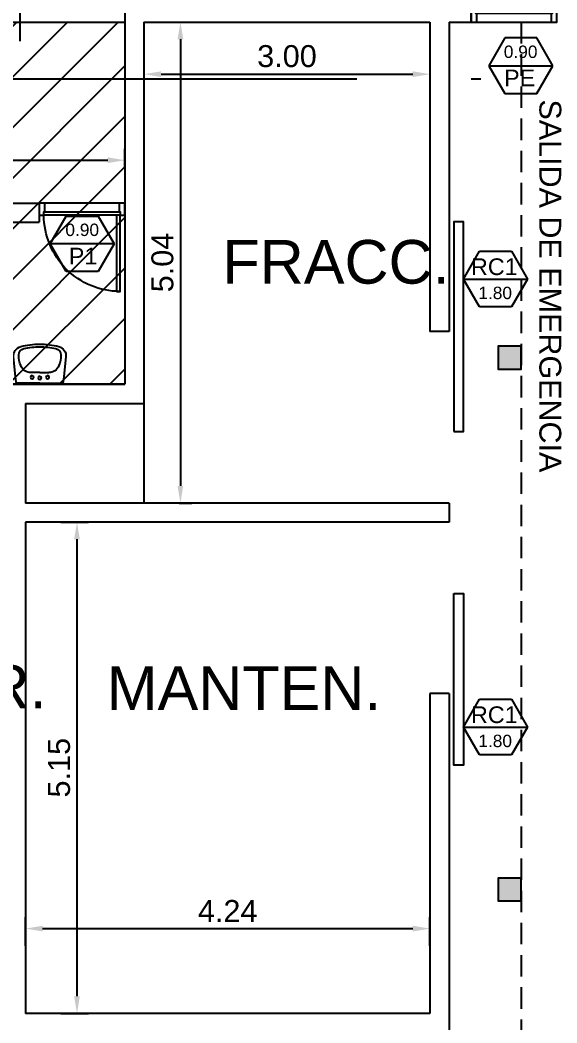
# Model space of a CAD drawing. Header units: metres. Extents: x 0 to 8715937, y -236336 to 216.
# Drawn here: x 170.77 to 176.4, y 96.43 to 106.95 of the extents above; entities that cross this region are included whole.
import ezdxf
from ezdxf.enums import TextEntityAlignment as Align

# ---------------------------------------------------------------- set-up
doc = ezdxf.new("R2010")
doc.units = ezdxf.units.M
doc.header["$MEASUREMENT"] = 0
doc.header["$PDMODE"] = 3
doc.linetypes.add('ACAD_ISO10W100', pattern=[18, 12, -3, 0, -3])
doc.linetypes.add('HIDDEN', pattern=[0.375, 0.25, -0.125])
for name, color, linetype in [('0-BLOCK-ARQUITECTURA', 7, 'Continuous'), ('0-BLOCK-ESTRUCTURA', 7, 'Continuous'), ('AUX', 251, 'Continuous'), ('CARPINTERIA', 3, 'Continuous'), ('CARPINTERIA II', 7, 'Continuous'), ('CARPINTERIA III', 252, 'Continuous'), ('COLUMNAS', 210, 'Continuous'), ('COLUMNAS HATCH', 251, 'Continuous'), ('COTAS INTERIORES', 2, 'Continuous'), ('EJES', 251, 'ACAD_ISO10W100'), ('MURO', 4, 'Continuous'), ('SANIT', 57, 'Continuous'), ('TEXTO', 7, 'Continuous'), ('TXT CARP', 3, 'Continuous')]:
    doc.layers.add(name, color=color, linetype=linetype)
doc.styles.add('AR', font='arial.ttf')
doc.styles.add('ARIAL', font='arial.ttf')
doc.dimstyles.new('CotaLoc0', dxfattribs={"dimtxt": 0.23, "dimasz": 0.18, "dimexe": 0.12, "dimexo": 0.37, "dimgap": 0.07, "dimtad": 1, "dimzin": 0, "dimdsep": 46, "dimtxsty": 'AR', "dimcen": 0.9, "dimclrd": 251, "dimclre": 251, "dimadec": 0, "dimazin": 0, "dimtfac": 1, "dimtofl": 0, "dimtmove": 1, "dimatfit": 3, "dimfxl": 0.18, "dimtolj": 1, "dimtzin": 0, "dimarcsym": 1})

# ---------------------------------------------------------------- blocks, each defined once
blk = doc.blocks.new('DESCARP')
at = {"layer": 'TXT CARP', "lineweight": -3, "ltscale": 0.5}
for p, q in [((0.168, 0.291), (0, 0)), ((0.504, 0.291), (0.168, 0.291)), ((0.672, 0), (0.504, 0.291)), ((0, 0), (0.168, -0.291)), ((0, 0), (0.672, 0)), ((0.504, -0.291), (0.672, 0)), ((0.168, -0.291), (0.504, -0.291))]:
    blk.add_line(p, q, dxfattribs=at)
blk = doc.blocks.new('CARPINTERIA')
at = {"layer": 'TXT CARP', "color": 3, "rotation": 180.0682455120744}
blk.add_blockref('DESCARP', (0.336, 0), dxfattribs=at)
at = {"layer": 'TXT CARP', "style": 'AR'}
blk.add_attdef('DESIGNACION', text='', height=0.175, rotation=0.0683, dxfattribs=at).set_placement((0.011, 0.129), align=Align.MIDDLE)
at = {"layer": 'TXT CARP', "ltscale": 0.1, "style": 'AR'}
blk.add_attdef('ANCHO', text='', height=0.13, dxfattribs=at).set_placement((0.002, -0.147), align=Align.MIDDLE)
blk = doc.blocks.new('Puerta Interior_88', base_point=(4856027, 87357))
at = {"layer": 'CARPINTERIA', "linetype": 'Continuous', "ltscale": 0.001}
for points in [[(4855637, 87232), (4855577, 87232), (4855577, 87357), (4855627, 87357), (4855627, 87322), (4855637, 87322), (4855637, 87232)], [(4856417, 87322), (4856427, 87322), (4856427, 87357), (4856477, 87357), (4856477, 87232), (4856417, 87232), (4856417, 87322), (4856427, 87322)]]:
    blk.add_lwpolyline(points, dxfattribs=at)
at = {"layer": 'CARPINTERIA II', "color": 7, "linetype": 'Continuous'}
blk.add_lwpolyline([(4856387, 88157), (4856427, 88157), (4856427, 87357), (4856387, 87357)], close=True, dxfattribs=at)
at = {"layer": 'CARPINTERIA III', "linetype": 'Continuous'}
blk.add_lwpolyline([(4856427, 88157, 0.414214), (4855627, 87357)], format="xyb", dxfattribs=at)
for points in [[(4856427, 87357), (4855627, 87357)], [(4855627, 87322), (4856427, 87322)], [(4856427, 87232), (4855627, 87232)]]:
    blk.add_lwpolyline(points, dxfattribs=at)
blk = doc.blocks.new('PLAV')
at = {"layer": 'SANIT'}
for p, q in [((-0.255, 0.069), (-0.275, 0.275)), ((0.255, 0.069), (0.275, 0.275)), ((0, 0.11), (-0.093, 0.11)), ((0, 0.11), (0.093, 0.11)), ((-0.248, 0.012), (-0.255, 0.069)), ((0, 0), (-0.234, 0)), ((0, 0), (0.234, 0)), ((0.248, 0.012), (0.255, 0.069))]:
    blk.add_line(p, q, dxfattribs=at)
for centre in [(-0.081, 0.062), (0, 0.055), (0.081, 0.062)]:
    blk.add_circle(centre, 0.0173, dxfattribs=at)
for centre, radius, start, end in [((-0.174, 0.285), 0.101, 104.7178, 185.5566), ((-0.152, 0.295), 0.069, 102.6112, 179.6014), ((-0.01, -0.34), 0.748, 89.2648, 104.7178), ((-0.01, -0.34), 0.72, 89.2648, 102.6112), ((0.01, -0.34), 0.748, 75.2822, 90.7352), ((0.01, -0.34), 0.72, 77.3888, 90.7352), ((0.152, 0.295), 0.069, 0.3986, 77.3888), ((0.174, 0.285), 0.101, 354.4434, 75.2822), ((0.081, 0.293), 0.302, 179.6014, 201.3574), ((-0.081, 0.293), 0.302, 338.6426, 0.3986), ((-0.093, 0.225), 0.115, 201.3574, 270), ((0.093, 0.225), 0.115, 270, 338.6426), ((-0.234, 0.014), 0.0138, 186.5752, 270), ((0.234, 0.014), 0.0138, 270, 353.4248)]:
    blk.add_arc(centre, radius, start, end, dxfattribs=at)
blk = doc.blocks.new('DPM-ARQUITECTURA')
at = {"ltscale": 0.1}
h = blk.add_hatch(dxfattribs=at)
h.set_pattern_fill('ANSI31', color=0, scale=3)
h.set_pattern_definition([(45, (65.21237, -120.5702), (-0.26516504, 0.26516504), [])])
h.paths.add_polyline_path([(84.148, 103.129), (77.755, 103.129), (77.755, 106.929), (84.148, 106.929)])
at = {"layer": 'AUX', "linetype": 'HIDDEN', "ltscale": 0.9}
blk.add_lwpolyline([(88.305, 106.929), (88.305, 92.129), (77.555, 92.129)], dxfattribs=at)
at = {"layer": 'CARPINTERIA III', "linetype": 'Continuous'}
for points in [[(87.598, 102.634), (87.698, 102.634), (87.698, 104.834), (87.598, 104.834)], [(87.598, 100.934), (87.698, 100.934), (87.698, 99.134), (87.598, 99.134)]]:
    blk.add_lwpolyline(points, close=True, dxfattribs=at)
at = {"layer": 'Defpoints', "ltscale": 0.1}
blk.add_lwpolyline([(84.148, 103.129), (77.755, 103.129), (77.755, 106.929), (84.148, 106.929)], close=True, dxfattribs=at)
at = {"layer": 'MURO', "ltscale": 0.1}
for p, q in [((83.048, 106.729), (83.048, 107.329)), ((84.148, 107.329), (84.148, 103.129)), ((87.78, 106.929), (87.78, 107.129)), ((84.348, 106.929), (87.348, 106.929)), ((84.348, 106.929), (84.348, 102.929)), ((87.348, 106.929), (87.348, 103.684)), ((87.548, 106.929), (87.548, 103.684)), ((87.548, 106.929), (87.78, 106.929)), ((77.755, 105.029), (83.248, 105.029)), ((83.248, 105.029), (83.248, 104.829)), ((77.755, 104.829), (83.248, 104.829)), ((87.548, 103.684), (87.348, 103.684)), ((77.755, 103.129), (84.148, 103.129)), ((83.105, 102.929), (83.105, 101.884)), ((83.105, 102.929), (84.348, 102.929)), ((87.548, 101.884), (83.105, 101.884)), ((87.548, 101.884), (87.548, 101.684)), ((87.548, 101.684), (83.105, 101.684)), ((83.105, 101.684), (83.105, 96.529)), ((87.348, 99.884), (87.348, 96.529)), ((87.548, 99.884), (87.348, 99.884)), ((87.548, 99.884), (87.548, 96.329)), ((87.348, 96.529), (83.105, 96.529))]:
    blk.add_line(p, q, dxfattribs=at)
at = {"layer": 'SANIT'}
blk.add_line((84.348, 102.929), (84.348, 101.884), dxfattribs=at)
at = {"layer": 'CARPINTERIA', "xscale": -0.001000000163912774, "yscale": 0.001000000163912774, "zscale": 0.001000000163912774}
blk.add_blockref('Puerta Interior_88', (88.23, 107.054), dxfattribs=at)
at = {"layer": 'CARPINTERIA', "ltscale": 0.1}
ref = blk.add_blockref('CARPINTERIA', (88.301, 106.471), dxfattribs=dict(at, rotation=179.9317544879259))
ref.add_attrib('DESIGNACION', 'PE', dxfattribs={"layer": 'TXT CARP', "height": 0.175, "rotation": 0.0001, "style": 'AR'}).set_placement((88.289, 106.343), align=Align.MIDDLE)
ref.add_attrib('ANCHO', '0.90', dxfattribs={"layer": 'TXT CARP', "ltscale": 0.1, "height": 0.13, "rotation": 359.9318, "style": 'AR'}).set_placement((88.299, 106.618), align=Align.MIDDLE)
at = {"layer": 'CARPINTERIA', "xscale": -0.001000000163913209, "yscale": 0.001000000163913209, "zscale": 0.001000000163913209, "rotation": 180}
blk.add_blockref('Puerta Interior_88', (83.698, 104.904), dxfattribs=at)
at = {"layer": 'CARPINTERIA', "ltscale": 0.1}
ref = blk.add_blockref('CARPINTERIA', (83.698, 104.603), dxfattribs=dict(at, xscale=-0.9999999999999989, rotation=180.0682455120746))
ref.add_attrib('DESIGNACION', 'P1', dxfattribs={"layer": 'TXT CARP', "height": 0.175, "rotation": 359.9999, "style": 'AR'}).set_placement((83.709, 104.474), align=Align.MIDDLE)
ref.add_attrib('ANCHO', '0.90', dxfattribs={"layer": 'TXT CARP', "ltscale": 0.1, "height": 0.13, "rotation": 0.0682, "style": 'AR'}).set_placement((83.7, 104.75), align=Align.MIDDLE)
ref = blk.add_blockref('CARPINTERIA', (88.034, 104.234), dxfattribs=dict(at, xscale=-1, rotation=0.06830517702369752))
ref.add_attrib('DESIGNACION', 'RC1', dxfattribs={"layer": 'TXT CARP', "height": 0.175, "rotation": 360, "style": 'AR'}).set_placement((88.023, 104.363), align=Align.MIDDLE)
ref.add_attrib('ANCHO', '1.80', dxfattribs={"layer": 'TXT CARP', "ltscale": 0.1, "height": 0.13, "rotation": 0.0683, "style": 'AR'}).set_placement((88.032, 104.088), align=Align.MIDDLE)
ref = blk.add_blockref('CARPINTERIA', (88.034, 99.534), dxfattribs=dict(at, xscale=-1, rotation=0.06830517702369752))
ref.add_attrib('DESIGNACION', 'RC1', dxfattribs={"layer": 'TXT CARP', "height": 0.175, "rotation": 360, "style": 'AR'}).set_placement((88.023, 99.663), align=Align.MIDDLE)
ref.add_attrib('ANCHO', '1.80', dxfattribs={"layer": 'TXT CARP', "ltscale": 0.1, "height": 0.13, "rotation": 0.0683, "style": 'AR'}).set_placement((88.032, 99.388), align=Align.MIDDLE)
at = {"layer": 'SANIT', "xscale": -1}
blk.add_blockref('PLAV', (83.255, 103.142), dxfattribs=at)
at = {"layer": 'TEXTO', "style": 'ARIAL'}
blk.add_text('SALIDA DE EMERGENCIA', height=0.22913, rotation=270, dxfattribs=at).set_placement((88.496, 106.118))
for s, p in [('FRACC.', (85.171, 104.185)), ('TESOR.', (80.943, 99.731)), ('MANTEN.', (83.957, 99.713))]:
    blk.add_text(s, height=0.4583, dxfattribs=at).set_placement(p)
blk = doc.blocks.new('COLUMNA 0.24 x 0.24')
at = {"layer": 'COLUMNAS HATCH', "ltscale": 0.1}
blk.add_hatch(color=256, dxfattribs=at).paths.add_polyline_path([(0, 0.24), (0.24, 0.24), (0.24, 0), (0, 0)])
at = {"layer": 'COLUMNAS', "ltscale": 0.1}
blk.add_lwpolyline([(0, 0.24), (0.24, 0.24), (0.24, 0), (0, 0)], close=True, dxfattribs=at)
blk = doc.blocks.new('DPM-ESTRUCTURA')
at = {"layer": 'EJES', "ltscale": 0.4}
blk.add_line((108.48, 106.33), (16.48, 106.33), dxfattribs=at)
at = {"layer": 'COLUMNAS', "xscale": -1}
for p in [(88.305, 103.289), (88.305, 97.709)]:
    blk.add_blockref('COLUMNA 0.24 x 0.24', p, dxfattribs=at)
blk = doc.blocks.new('*D253')
at = {"layer": 'COTAS INTERIORES', "color": 251, "lineweight": -2, "ltscale": 0.1, "transparency": 16777216}
for p, q in [((172.068, 106.559), (172.068, 106.263)), ((175.068, 106.559), (175.068, 106.263)), ((172.248, 106.383), (174.888, 106.383))]:
    blk.add_line(p, q, dxfattribs=at)
at = {"layer": 'COTAS INTERIORES', "color": 251, "ltscale": 0.1, "transparency": 16777216}
for points in [[(172.248, 106.413), (172.248, 106.353), (172.068, 106.383)], [(174.888, 106.413), (174.888, 106.353), (175.068, 106.383)]]:
    blk.add_solid(points, dxfattribs=at)
at = {"layer": 'Defpoints', "color": 0, "ltscale": 0.1, "transparency": 16777216}
for p in [(172.068, 106.929), (175.068, 106.929), (175.068, 106.383)]:
    blk.add_point(p, dxfattribs=at)
at = {"layer": 'COTAS INTERIORES', "color": 0, "ltscale": 0.1, "transparency": 16777216, "insert": (173.568, 106.571), "char_height": 0.23, "attachment_point": 5, "style": 'AR'}
blk.add_mtext('\\A1;3.00', dxfattribs=at)
blk = doc.blocks.new('*D254')
at = {"layer": 'COTAS INTERIORES', "color": 251, "lineweight": -2, "ltscale": 0.1, "transparency": 16777216}
for p, q in [((172.438, 106.929), (172.57, 106.929)), ((172.45, 106.749), (172.45, 102.064)), ((172.438, 101.884), (172.57, 101.884))]:
    blk.add_line(p, q, dxfattribs=at)
at = {"layer": 'COTAS INTERIORES', "color": 251, "ltscale": 0.1, "transparency": 16777216}
for points in [[(172.42, 106.749), (172.48, 106.749), (172.45, 106.929)], [(172.42, 102.064), (172.48, 102.064), (172.45, 101.884)]]:
    blk.add_solid(points, dxfattribs=at)
at = {"layer": 'Defpoints', "color": 0, "ltscale": 0.1, "transparency": 16777216}
for p in [(172.068, 106.929), (172.068, 101.884), (172.45, 101.884)]:
    blk.add_point(p, dxfattribs=at)
at = {"layer": 'COTAS INTERIORES', "color": 0, "ltscale": 0.1, "transparency": 16777216, "insert": (172.262, 104.407), "char_height": 0.23, "attachment_point": 5, "rotation": 90, "style": 'AR'}
blk.add_mtext('\\A1;5.04', dxfattribs=at)
blk = doc.blocks.new('*D256')
at = {"layer": 'COTAS INTERIORES', "color": 251, "lineweight": -2, "ltscale": 0.1, "transparency": 16777216}
for p, q in [((165.475, 105.399), (165.475, 105.6)), ((171.868, 105.399), (171.868, 105.6)), ((165.655, 105.48), (171.688, 105.48))]:
    blk.add_line(p, q, dxfattribs=at)
at = {"layer": 'COTAS INTERIORES', "color": 251, "ltscale": 0.1, "transparency": 16777216}
for points in [[(165.655, 105.51), (165.655, 105.45), (165.475, 105.48)], [(171.688, 105.51), (171.688, 105.45), (171.868, 105.48)]]:
    blk.add_solid(points, dxfattribs=at)
at = {"layer": 'Defpoints', "color": 0, "ltscale": 0.1, "transparency": 16777216}
for p in [(171.868, 105.48), (165.475, 105.029), (171.868, 105.029)]:
    blk.add_point(p, dxfattribs=at)
at = {"layer": 'COTAS INTERIORES', "color": 0, "ltscale": 0.1, "transparency": 16777216, "insert": (168.671, 105.667), "char_height": 0.23, "attachment_point": 5, "style": 'AR'}
blk.add_mtext('\\A1;6.39', dxfattribs=at)
blk = doc.blocks.new('*D266')
at = {"layer": 'COTAS INTERIORES', "color": 251, "lineweight": -2, "ltscale": 0.1, "transparency": 16777216}
for p, q in [((170.825, 97.239), (170.825, 97.539)), ((175.068, 97.239), (175.068, 97.539)), ((171.005, 97.419), (174.888, 97.419))]:
    blk.add_line(p, q, dxfattribs=at)
at = {"layer": 'COTAS INTERIORES', "color": 251, "ltscale": 0.1, "transparency": 16777216}
for points in [[(171.005, 97.449), (171.005, 97.389), (170.825, 97.419)], [(174.888, 97.449), (174.888, 97.389), (175.068, 97.419)]]:
    blk.add_solid(points, dxfattribs=at)
at = {"layer": 'Defpoints', "color": 0, "ltscale": 0.1, "transparency": 16777216}
for p in [(175.068, 97.419), (170.825, 96.529), (175.068, 96.529)]:
    blk.add_point(p, dxfattribs=at)
at = {"layer": 'COTAS INTERIORES', "color": 0, "ltscale": 0.1, "transparency": 16777216, "insert": (172.946, 97.604), "char_height": 0.23, "attachment_point": 5, "style": 'AR'}
blk.add_mtext('\\A1;4.24', dxfattribs=at)
blk = doc.blocks.new('*D267')
at = {"layer": 'COTAS INTERIORES', "color": 251, "lineweight": -2, "ltscale": 0.1, "transparency": 16777216}
for p, q in [((171.195, 101.684), (171.485, 101.684)), ((171.365, 101.504), (171.365, 96.709)), ((171.195, 96.529), (171.485, 96.529))]:
    blk.add_line(p, q, dxfattribs=at)
at = {"layer": 'COTAS INTERIORES', "color": 251, "ltscale": 0.1, "transparency": 16777216}
for points in [[(171.335, 101.504), (171.395, 101.504), (171.365, 101.684)], [(171.335, 96.709), (171.395, 96.709), (171.365, 96.529)]]:
    blk.add_solid(points, dxfattribs=at)
at = {"layer": 'Defpoints', "color": 0, "ltscale": 0.1, "transparency": 16777216}
for p in [(170.825, 101.684), (170.825, 96.529), (171.365, 96.529)]:
    blk.add_point(p, dxfattribs=at)
at = {"layer": 'COTAS INTERIORES', "color": 0, "ltscale": 0.1, "transparency": 16777216, "insert": (171.178, 99.107), "char_height": 0.23, "attachment_point": 5, "rotation": 90, "style": 'AR'}
blk.add_mtext('\\A1;5.15', dxfattribs=at)

msp = doc.modelspace()

# ---------------------------------------------------------------- block references
at = {"layer": '0-BLOCK-ARQUITECTURA'}
msp.add_blockref('DPM-ARQUITECTURA', (87.72, 0), dxfattribs=at)
at = {"layer": '0-BLOCK-ESTRUCTURA', "ltscale": 0.1}
msp.add_blockref('DPM-ESTRUCTURA', (87.72, 0), dxfattribs=at)

# ---------------------------------------------------------------- dimensions: what is measured, and where the dimension line sits
at = {"layer": 'COTAS INTERIORES', "ltscale": 0.1}
for base, p1, p2, picture, middle in [((175.068, 106.383), (172.068, 106.929), (175.068, 106.929), '*D253', (173.568, 106.571)), ((171.868, 105.48), (165.475, 105.029), (171.868, 105.029), '*D256', (168.671, 105.667)), ((175.068, 97.419), (170.825, 96.529), (175.068, 96.529), '*D266', (172.946, 97.604))]:
    dim = msp.add_linear_dim(base=base, p1=p1, p2=p2, dimstyle='CotaLoc0', override={"dimfxlon": 1}, dxfattribs=at)
    dim.commit()
    dim.dimension.update_dxf_attribs({"geometry": picture, "text_midpoint": middle})
for base, p1, p2, picture, middle in [((172.449538932, 101.884266639), (172.067837437, 106.929266639), (172.067837437, 101.884266639), '*D254', (172.262107145, 104.406766639)), ((171.365349, 96.529268), (170.825116, 101.684267), (170.825116, 96.529268), '*D267', (171.177918, 99.106767))]:
    dim = msp.add_linear_dim(base=base, p1=p1, p2=p2, angle=90, dimstyle='CotaLoc0', override={"dimfxlon": 1}, dxfattribs=at)
    dim.commit()
    dim.dimension.update_dxf_attribs({"geometry": picture, "text_midpoint": middle})

doc.saveas('drawing.dxf')
